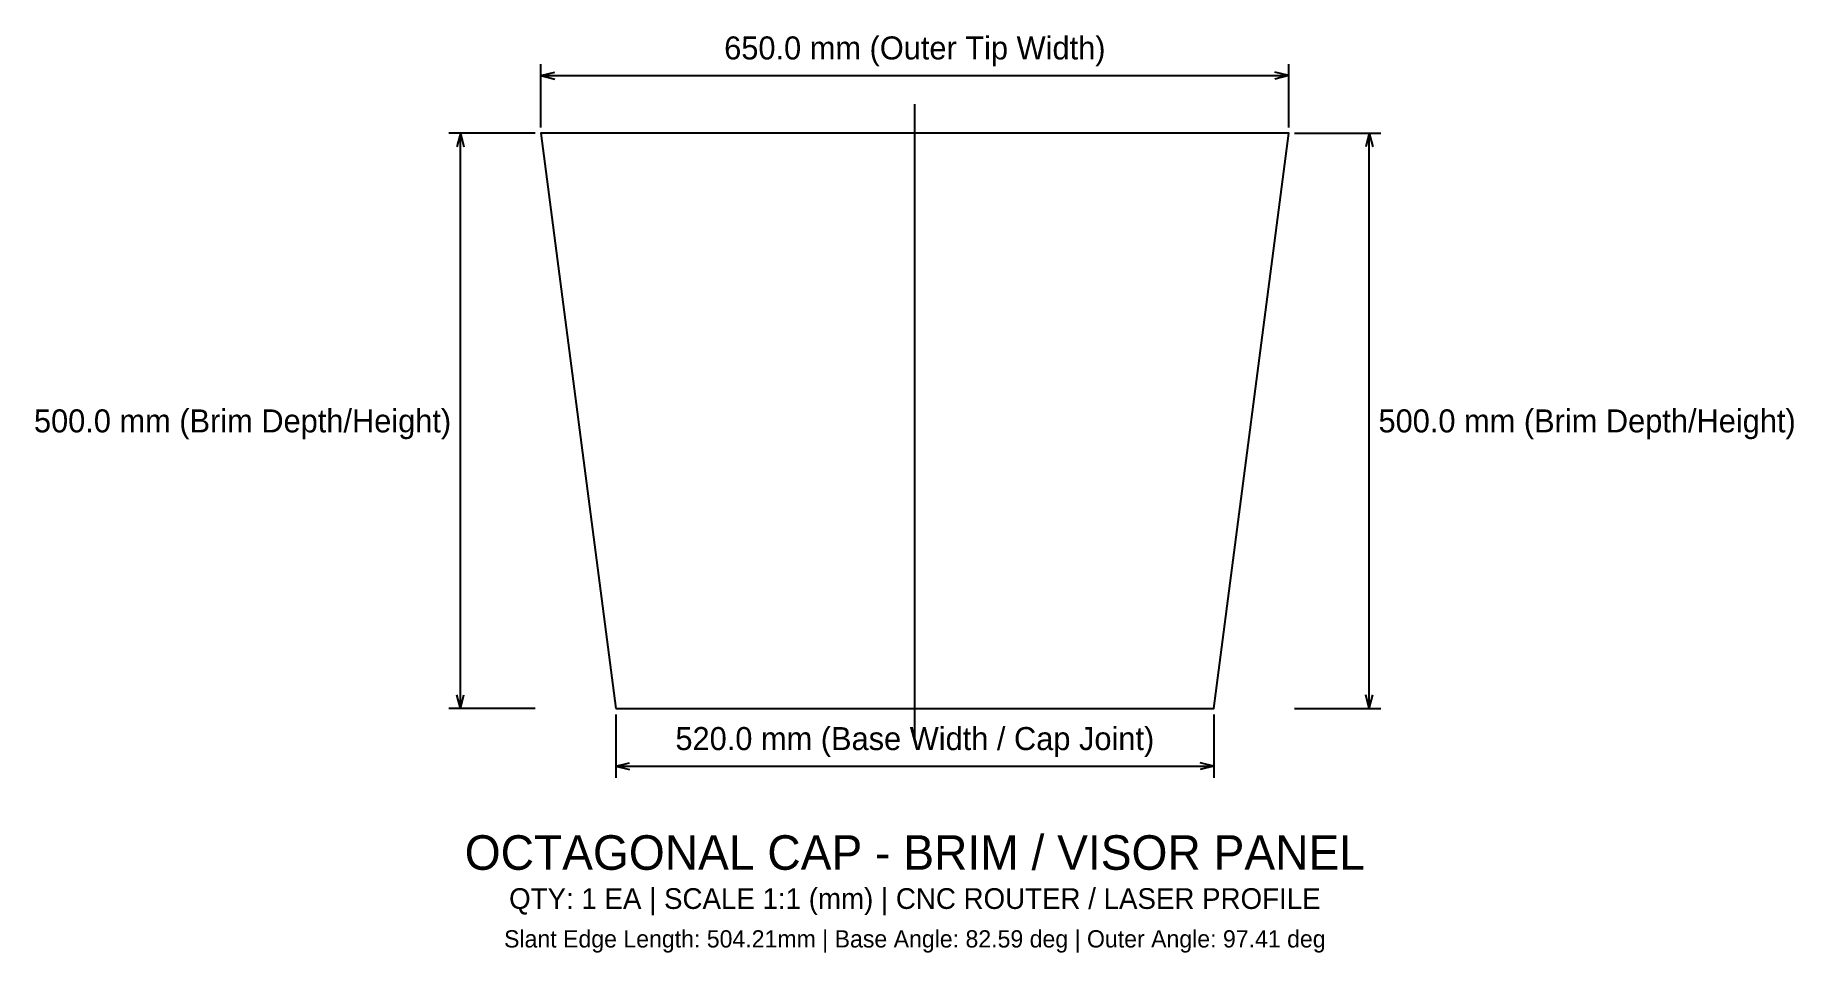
# Model space of a CAD drawing. Header units: metres. Extents: x -765 to 764, y -212 to 585.
import ezdxf
from ezdxf.enums import TextEntityAlignment as Align

# ---------------------------------------------------------------- set-up
doc = ezdxf.new("R2010")
doc.units = ezdxf.units.M
for name, color, linetype in [('CUT', 4, 'Continuous'), ('DIMENSION', 2, 'Continuous'), ('MARK_FOLD', 1, 'Continuous'), ('TEXT_LABEL', 7, 'Continuous')]:
    doc.layers.add(name, color=color, linetype=linetype)

msp = doc.modelspace()

# ---------------------------------------------------------------- linework, layer by layer
at = {"layer": 'CUT'}
msp.add_lwpolyline([(-260, 0), (260, 0), (325, 500), (-325, 500)], close=True, dxfattribs=at)
at = {"layer": 'DIMENSION'}
for p, q in [((-325, 505), (-325, 560)), ((-325, 550), (-313, 553)), ((325, 550), (313, 553)), ((325, 505), (325, 560)), ((-325, 550), (325, 550)), ((-325, 550), (-313, 547)), ((325, 550), (313, 547)), ((-330, 500), (-405, 500)), ((-395, 500), (-398, 488)), ((-395, 0), (-395, 500)), ((-395, 500), (-392, 488)), ((330, 500), (405, 500)), ((395, 500), (392, 488)), ((395, 0), (395, 500)), ((395, 500), (398, 488)), ((-330, 0), (-405, 0)), ((-395, 0), (-398, 12)), ((-395, 0), (-392, 12)), ((330, 0), (405, 0)), ((395, 0), (392, 12)), ((395, 0), (398, 12)), ((-260, -5), (-260, -60)), ((260, -5), (260, -60)), ((-260, -50), (-248, -47)), ((-260, -50), (260, -50)), ((-260, -50), (-248, -53)), ((260, -50), (248, -47)), ((260, -50), (248, -53))]:
    msp.add_line(p, q, dxfattribs=at)
at = {"layer": 'MARK_FOLD'}
msp.add_line((0, -25), (0, 525), dxfattribs=at)

# ---------------------------------------------------------------- texts
at = {"layer": 'DIMENSION'}
for s, p in [('650.0 mm (Outer Tip Width)', (0, 558)), ('520.0 mm (Base Width / Cap Joint)', (0, -42))]:
    msp.add_text(s, height=20, dxfattribs=at).set_placement(p, align=Align.BOTTOM_CENTER)
msp.add_text('500.0 mm (Brim Depth/Height)', height=20, dxfattribs=at).set_placement((-403, 250), align=Align.MIDDLE_RIGHT)
msp.add_text('500.0 mm (Brim Depth/Height)', height=20, dxfattribs=at).set_placement((403, 250), align=Align.MIDDLE_LEFT)
at = {"layer": 'TEXT_LABEL'}
for s, height, p in [('OCTAGONAL CAP - BRIM / VISOR PANEL', 30, (0, -125)), ('QTY: 1 EA | SCALE 1:1 (mm) | CNC ROUTER / LASER PROFILE', 18, (0, -165)), ('Slant Edge Length: 504.21mm | Base Angle: 82.59 deg | Outer Angle: 97.41 deg', 15, (0, -200))]:
    msp.add_text(s, height=height, dxfattribs=at).set_placement(p, align=Align.MIDDLE_CENTER)

doc.saveas('drawing.dxf')
